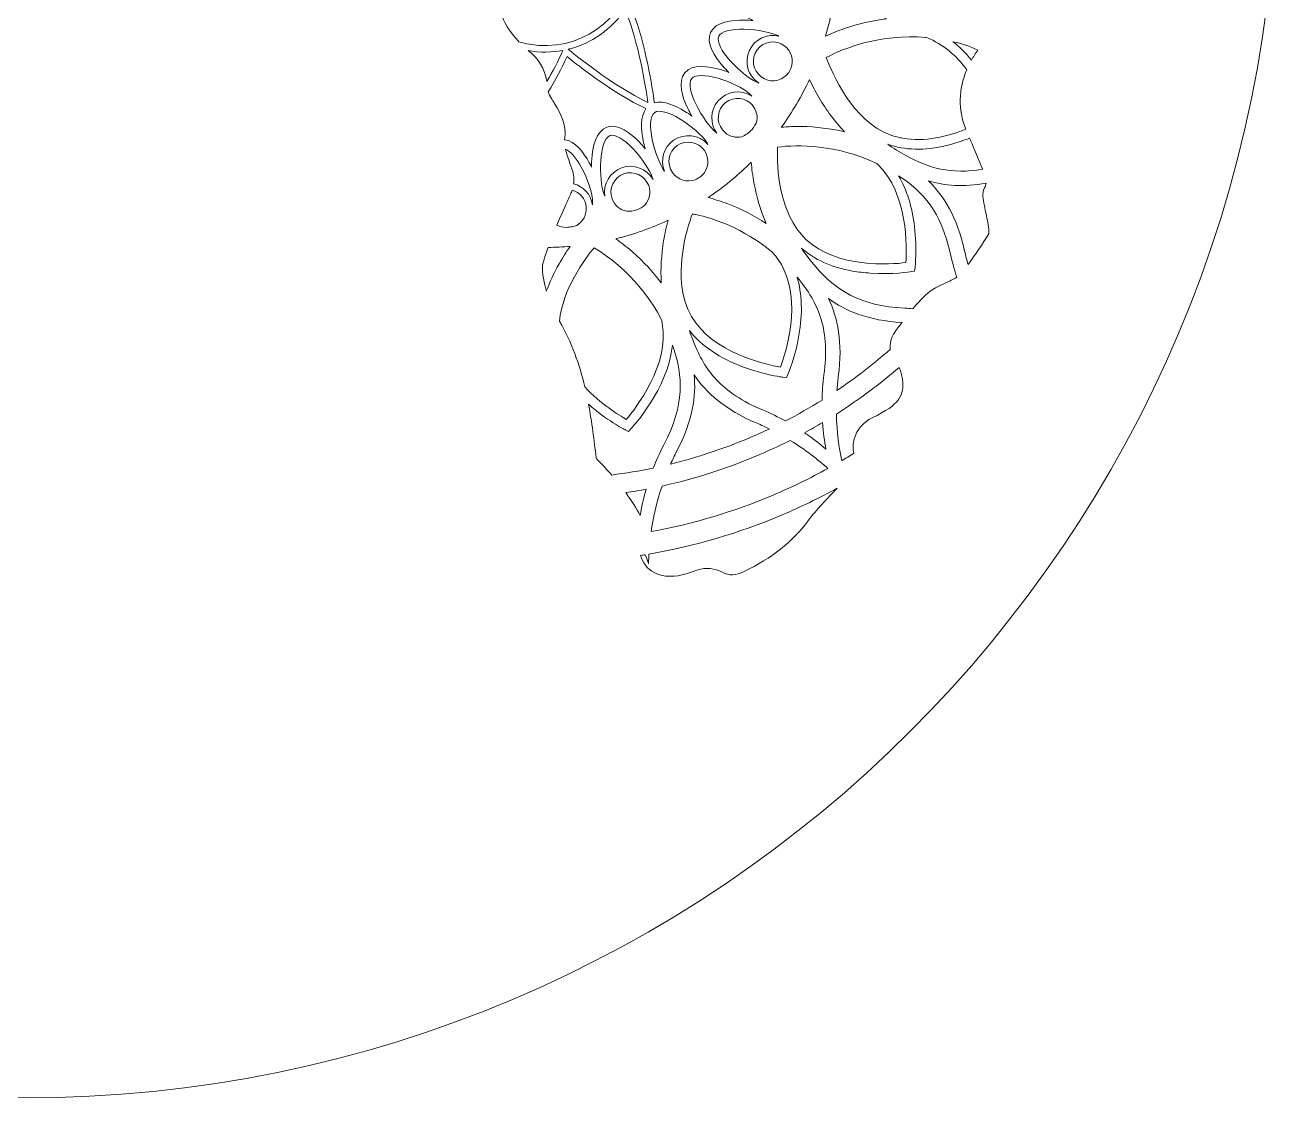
# Model space of a CAD drawing. Header units: millimetres. Extents: x -1844 to 2932, y -490 to 399.
# Drawn here: x 535.9 to 980.4, y -490.4 to -109.4 of the extents above; entities that cross this region are included whole.
import ezdxf

# ---------------------------------------------------------------- set-up
doc = ezdxf.new("R2010")
doc.units = ezdxf.units.MM
doc.header["$MEASUREMENT"] = 0
doc.layers.add('Layer 4', color=7, linetype='Continuous')

msp = doc.modelspace()

# ---------------------------------------------------------------- linework, layer by layer
at = {"layer": 'Layer 4', "lineweight": 0}
for points, knots in [([(535.91, 398.64), (290.42, 398.64), (91.41, 199.63), (91.41, -45.86), (91.41, -291.35), (290.42, -490.36), (535.91, -490.36), (781.4, -490.36), (980.41, -291.35), (980.41, -45.86), (980.41, 199.63), (781.4, 398.64), (535.91, 398.64)], [0, 0, 0, 0, 1, 1, 1, 2, 2, 2, 3, 3, 3, 4, 4, 4, 4]), ([(711.06, -115.11), (704.44, -108.12), (702.99, -101.92), (706.36, -95.02), (706.94, -93.83), (707.39, -92.52), (707.69, -91.12), (708.83, -85.98), (710.94, -76.42), (701.43, -71.15), (698.59, -69.58), (695.09, -69.33), (692.62, -69.4), (699.04, -57.73), (712.41, -50.87), (726.23, -53.34), (743.56, -56.44), (755.14, -73.07), (752.04, -90.4), (748.94, -107.74), (732.32, -119.32), (714.98, -116.22), (713.7, -115.99), (712.46, -115.68), (711.24, -115.31), (711.18, -115.24), (711.12, -115.18), (711.06, -115.11)], [0, 0, 0, 0, 1, 1, 1, 2, 2, 2, 3, 3, 3, 4, 4, 4, 5, 5, 5, 6, 6, 6, 7, 7, 7, 8, 8, 8, 9, 9, 9, 9]), ([(829.25, -98.95), (833.13, -102.14), (837.34, -104.9), (841.83, -107.21), (836.72, -107.81), (831.71, -108.96), (826.88, -110.63), (824.55, -111.44), (822.3, -112.35), (820.15, -113.36), (821.12, -109.95), (821.92, -106.48), (822.54, -103.01), (823.08, -100.02), (823.49, -96.98), (823.76, -93.94), (825.46, -95.68), (827.3, -97.35), (829.25, -98.95)], [0, 0, 0, 0, 1, 1, 1, 2, 2, 2, 3, 3, 3, 4, 4, 4, 5, 5, 5, 6, 6, 6, 6]), ([(791.76, -106.25), (792.58, -106.8), (793.45, -107.34), (794.34, -107.84), (793.32, -107.74), (792.31, -107.68), (791.33, -107.65), (786.84, -107.54), (781.12, -108.21), (779.34, -112), (777.56, -115.78), (780.71, -120.61), (783.66, -123.99), (784.31, -124.74), (785.01, -125.48), (785.74, -126.2), (784.79, -125.84), (783.83, -125.51), (782.89, -125.24), (778.58, -123.97), (772.88, -123.13), (770.18, -126.33), (767.49, -129.53), (769.27, -135), (771.25, -139.04), (771.68, -139.92), (772.17, -140.82), (772.69, -141.71), (771.86, -141.11), (771.02, -140.55), (770.18, -140.04), (766.94, -138.06), (762.67, -136.13), (759.35, -137.01), (758.62, -131.56), (756.29, -116.53), (751.72, -104.68), (756.68, -104.18), (772.52, -102.31), (784.54, -97.99), (785.28, -101.25), (788.71, -104.2), (791.76, -106.25)], [0, 0, 0, 0, 1, 1, 1, 2, 2, 2, 3, 3, 3, 4, 4, 4, 5, 5, 5, 6, 6, 6, 7, 7, 7, 8, 8, 8, 9, 9, 9, 10, 10, 10, 11, 11, 11, 12, 12, 12, 13, 13, 13, 14, 14, 14, 14]), ([(757.03, -136.9), (744.45, -130.91), (730.35, -119.3), (728.78, -117.99), (736.99, -115.96), (744.21, -110.93), (748.95, -103.92), (748.95, -103.92), (749.04, -104.12), (749.04, -104.12), (753.78, -115.65), (756.22, -131), (757.03, -136.9)], [0, 0, 0, 0, 1, 1, 1, 2, 2, 2, 3, 3, 3, 4, 4, 4, 4]), ([(796.42, -129.99), (796.12, -129.88), (795.81, -129.76), (795.51, -129.62), (790.41, -127.23), (780.4, -117.28), (782.24, -113.36), (783.02, -111.7), (786.47, -110.74), (791.25, -110.86), (796.13, -110.98), (800.97, -112.11), (803.23, -113.17), (803.36, -113.23), (803.48, -113.3), (803.6, -113.36), (799.44, -112.33), (794.98, -114.35), (793.09, -118.38), (791.12, -122.58), (792.62, -127.54), (796.42, -129.99)], [0, 0, 0, 0, 1, 1, 1, 2, 2, 2, 3, 3, 3, 4, 4, 4, 5, 5, 5, 6, 6, 6, 7, 7, 7, 7]), ([(798.48, -128.53), (795.03, -126.91), (793.54, -122.79), (795.16, -119.35), (796.78, -115.9), (800.9, -114.41), (804.34, -116.03), (807.29, -117.41), (808.8, -120.63), (808.16, -123.69), (808.02, -124.22), (807.84, -124.75), (807.6, -125.26), (807.44, -125.6), (807.26, -125.92), (807.06, -126.24), (805.17, -128.93), (801.56, -129.98), (798.48, -128.53)], [0, 0, 0, 0, 1, 1, 1, 2, 2, 2, 3, 3, 3, 4, 4, 4, 5, 5, 5, 6, 6, 6, 6]), ([(870.28, -125.28), (867.3, -132.27), (867.18, -139.34), (869.93, -146.4), (863.67, -148.87), (855.39, -151.02), (847.52, -149.61), (846.1, -149.35), (844.69, -148.98), (843.31, -148.48), (829.62, -143.45), (822.43, -126.48), (820.41, -120.92), (826.52, -117.69), (839.3, -112.44), (855.79, -113.8), (855.86, -113.82), (855.93, -113.84), (856, -113.87), (861.96, -116.05), (866.67, -120.5), (870.28, -125.28)], [0, 0, 0, 0, 1, 1, 1, 2, 2, 2, 3, 3, 3, 4, 4, 4, 5, 5, 5, 6, 6, 6, 7, 7, 7, 7]), ([(871.96, -121.86), (869.89, -119.32), (867.69, -117.12), (865.37, -115.31), (868.45, -116.02), (871.39, -116.96), (874.22, -118.28), (873.38, -119.47), (872.63, -120.66), (871.96, -121.86)], [0, 0, 0, 0, 1, 1, 1, 2, 2, 2, 3, 3, 3, 3]), ([(714.53, -118.45), (714.55, -118.46), (714.56, -118.46), (714.58, -118.46), (718.74, -119.21), (722.87, -119.16), (726.8, -118.43), (725.27, -122.08), (723.3, -125.84), (721.22, -129.42), (720.41, -124.89), (718.19, -121.29), (714.53, -118.45)], [0, 0, 0, 0, 1, 1, 1, 2, 2, 2, 3, 3, 3, 4, 4, 4, 4]), ([(737.1, -157.18), (737.04, -158.04), (737.01, -158.92), (737.01, -159.82), (736.75, -159.3), (736.5, -158.8), (736.23, -158.31), (734.26, -154.7), (731.2, -150.51), (727.49, -150.12), (727.49, -149.98), (727.51, -149.84), (727.52, -149.7), (728.17, -144.4), (726.06, -140.88), (724.03, -137.47), (723.8, -137.08), (723.56, -136.69), (723.34, -136.3), (723.17, -136.02), (723, -135.74), (722.83, -135.45), (722.37, -134.71), (721.83, -133.82), (721.64, -133.16), (724.08, -129.16), (726.47, -124.84), (728.35, -120.6), (732.22, -123.76), (744.76, -133.65), (756.33, -139.09), (754.3, -141.89), (754.63, -146.61), (755.37, -150.35), (755.56, -151.32), (755.79, -152.32), (756.07, -153.31), (755.42, -152.52), (754.75, -151.76), (754.07, -151.04), (750.98, -147.79), (746.46, -144.22), (742.52, -145.64), (738.59, -147.06), (737.4, -152.7), (737.1, -157.18)], [0, 0, 0, 0, 1, 1, 1, 2, 2, 2, 3, 3, 3, 4, 4, 4, 5, 5, 5, 6, 6, 6, 7, 7, 7, 8, 8, 8, 9, 9, 9, 10, 10, 10, 11, 11, 11, 12, 12, 12, 13, 13, 13, 14, 14, 14, 15, 15, 15, 15]), ([(772.63, -128.4), (773.81, -127), (777.4, -126.97), (781.98, -128.31), (786.66, -129.69), (791.05, -132.04), (792.96, -133.65), (793.32, -133.96), (793.65, -134.29), (793.96, -134.64), (790.13, -132.13), (784.93, -132.82), (781.91, -136.4), (779.11, -139.72), (779.08, -144.45), (781.55, -147.79), (781.45, -147.71), (781.34, -147.63), (781.24, -147.54), (776.93, -143.91), (769.84, -131.71), (772.63, -128.4)], [0, 0, 0, 0, 1, 1, 1, 2, 2, 2, 3, 3, 3, 4, 4, 4, 5, 5, 5, 6, 6, 6, 7, 7, 7, 7]), ([(814.43, -128.72), (815.43, -130.91), (816.57, -133.1), (817.85, -135.26), (820.4, -139.58), (823.42, -143.62), (826.85, -147.32), (821.84, -146.14), (816.74, -145.5), (811.63, -145.42), (809.18, -145.38), (806.78, -145.47), (804.43, -145.68), (808.3, -140.36), (811.65, -134.68), (814.43, -128.72)], [0, 0, 0, 0, 1, 1, 1, 2, 2, 2, 3, 3, 3, 4, 4, 4, 5, 5, 5, 5]), ([(795.75, -143.37), (795.4, -144.47), (794.83, -145.52), (794.04, -146.45), (793.03, -147.66), (791.76, -148.53), (790.38, -149.07), (788.36, -149.5), (786.18, -149.03), (784.48, -147.6), (781.57, -145.15), (781.2, -140.78), (783.65, -137.87), (786.11, -134.96), (790.47, -134.59), (793.38, -137.05), (795.29, -138.65), (796.1, -141.07), (795.75, -143.37)], [0, 0, 0, 0, 1, 1, 1, 2, 2, 2, 3, 3, 3, 4, 4, 4, 5, 5, 5, 6, 6, 6, 6]), ([(762.93, -161.31), (762.9, -161.25), (762.85, -161.21), (762.82, -161.16), (759.59, -156.53), (755.9, -142.91), (759.46, -140.44), (760.96, -139.39), (764.43, -140.29), (768.51, -142.77), (772.67, -145.32), (776.3, -148.72), (777.73, -150.77), (777.96, -151.1), (778.15, -151.44), (778.33, -151.78), (775.29, -148.33), (770.06, -147.62), (766.19, -150.31), (762.6, -152.81), (761.36, -157.42), (762.93, -161.31)], [0, 0, 0, 0, 1, 1, 1, 2, 2, 2, 3, 3, 3, 4, 4, 4, 5, 5, 5, 6, 6, 6, 7, 7, 7, 7]), ([(741.76, -170.18), (741.66, -169.97), (741.58, -169.76), (741.5, -169.54), (739.58, -164.23), (739.54, -150.13), (743.61, -148.65), (745.34, -148.03), (748.45, -149.8), (751.75, -153.26), (755.12, -156.79), (757.74, -161.02), (758.59, -163.37), (758.7, -163.68), (758.79, -163.99), (758.87, -164.3), (756.72, -160.42), (752.01, -158.56), (747.71, -160.11), (743.51, -161.63), (741.09, -165.92), (741.76, -170.18)], [0, 0, 0, 0, 1, 1, 1, 2, 2, 2, 3, 3, 3, 4, 4, 4, 5, 5, 5, 6, 6, 6, 7, 7, 7, 7]), ([(767.49, -152.19), (770.62, -150.01), (774.93, -150.78), (777.1, -153.91), (779.09, -156.75), (778.62, -160.57), (776.16, -162.88), (775.94, -163.07), (775.71, -163.25), (775.46, -163.42), (774.95, -163.78), (774.41, -164.07), (773.86, -164.31), (770.98, -165.39), (767.61, -164.44), (765.77, -161.8), (763.6, -158.67), (764.37, -154.36), (767.49, -152.19)], [0, 0, 0, 0, 1, 1, 1, 2, 2, 2, 3, 3, 3, 4, 4, 4, 5, 5, 5, 6, 6, 6, 6]), ([(842.2, -151.71), (843.69, -152.25), (845.25, -152.67), (846.88, -152.96), (853.41, -154.13), (860.97, -153.27), (869.04, -150.41), (869.81, -150.14), (870.55, -149.85), (871.28, -149.57), (871.87, -150.95), (872.45, -152.33), (873.01, -153.69), (873.95, -155.94), (874.92, -158.27), (875.94, -160.55), (864.58, -162.58), (856.61, -160.1), (848.63, -155.73), (848.63, -155.73), (848.63, -155.73), (848.63, -155.73), (846.33, -154.47), (844.19, -153.12), (842.2, -151.71)], [0, 0, 0, 0, 1, 1, 1, 2, 2, 2, 3, 3, 3, 4, 4, 4, 5, 5, 5, 6, 6, 6, 7, 7, 7, 8, 8, 8, 8]), ([(730.68, -165.75), (730.9, -164.11), (730.72, -162.52), (730.16, -160.81), (729.92, -160.07), (729.65, -159.31), (729.39, -158.57), (728.8, -156.87), (728.19, -155.13), (727.82, -153.48), (729.5, -154.12), (731.55, -156.42), (733.42, -159.85), (735.75, -164.13), (737.19, -168.89), (737.4, -171.38), (737.45, -172.01), (737.44, -172.63), (737.36, -173.24), (736.81, -169.57), (734.11, -166.69), (730.68, -165.75)], [0, 0, 0, 0, 1, 1, 1, 2, 2, 2, 3, 3, 3, 4, 4, 4, 5, 5, 5, 6, 6, 6, 7, 7, 7, 7]), ([(803.05, -152.74), (810.3, -151.88), (823.81, -151.69), (838.37, -158.6), (838.45, -158.67), (838.52, -158.73), (838.59, -158.79), (849.53, -169.19), (848.99, -188.57), (848.63, -193.76), (843.46, -194.39), (824.13, -195.91), (813.19, -185.51), (803.46, -176.25), (802.82, -159.89), (803.05, -152.74)], [0, 0, 0, 0, 1, 1, 1, 2, 2, 2, 3, 3, 3, 4, 4, 4, 5, 5, 5, 5]), ([(779.79, -169.75), (784.77, -166.29), (789.45, -162.39), (793.74, -158.12), (793.93, -160.54), (794.26, -163), (794.72, -165.47), (795.64, -170.4), (797.09, -175.23), (799.05, -179.89), (794.75, -177.06), (790.18, -174.72), (785.4, -172.9), (783.09, -172.02), (780.78, -171.27), (778.48, -170.66), (778.92, -170.36), (779.36, -170.06), (779.79, -169.75)], [0, 0, 0, 0, 1, 1, 1, 2, 2, 2, 3, 3, 3, 4, 4, 4, 5, 5, 5, 6, 6, 6, 6]), ([(748.49, -162.26), (752.07, -160.96), (756.03, -162.82), (757.33, -166.41), (758.2, -168.83), (757.63, -171.43), (756.06, -173.26), (755.22, -174), (754.24, -174.6), (753.13, -175), (751.94, -175.43), (750.71, -175.59), (749.52, -175.52), (747.21, -175.07), (745.19, -173.46), (744.34, -171.1), (743.04, -167.52), (744.91, -163.55), (748.49, -162.26)], [0, 0, 0, 0, 1, 1, 1, 2, 2, 2, 3, 3, 3, 4, 4, 4, 5, 5, 5, 6, 6, 6, 6]), ([(864.78, -200.02), (864.23, -200.29), (863.66, -200.54), (863.09, -200.8), (860.47, -201.99), (857.76, -203.22), (855.61, -205.29), (854.03, -206.81), (852.56, -208.45), (851.16, -210.13), (850.23, -210.05), (849.29, -209.99), (848.33, -209.94), (832.05, -209.14), (823.89, -203.49), (816.64, -195.24), (814.73, -193.06), (813.04, -190.84), (811.54, -188.63), (816.09, -192.65), (822.28, -195.41), (829.72, -196.74), (831.74, -197.1), (833.84, -197.36), (836.03, -197.5), (844.02, -198.05), (850.24, -197), (850.5, -196.96), (850.5, -196.96), (851.76, -196.74), (851.76, -196.74), (851.76, -196.74), (851.91, -195.47), (851.91, -195.47), (851.94, -195.21), (852.67, -188.94), (851.73, -181), (850.89, -173.95), (848.97, -167.83), (846.09, -162.91), (854.72, -168.51), (861.15, -175.66), (864.51, -190.76), (865.15, -193.66), (865.92, -196.39), (866.76, -198.96), (866.12, -199.34), (865.46, -199.7), (864.78, -200.02)], [0, 0, 0, 0, 1, 1, 1, 2, 2, 2, 3, 3, 3, 4, 4, 4, 5, 5, 5, 6, 6, 6, 7, 7, 7, 8, 8, 8, 9, 9, 9, 10, 10, 10, 11, 11, 11, 12, 12, 12, 13, 13, 13, 14, 14, 14, 15, 15, 15, 16, 16, 16, 16]), ([(731.79, -180.55), (731.26, -180.77), (730.7, -180.95), (730.11, -181.06), (729.45, -181.13), (728.79, -181.18), (728.12, -181.23), (726.92, -181.21), (725.77, -180.93), (724.72, -180.47), (725.7, -178.19), (726.71, -175.93), (727.71, -173.69), (728.34, -172.3), (728.96, -170.91), (729.57, -169.52), (729.81, -168.99), (730, -168.48), (730.16, -167.98), (732.85, -168.75), (734.91, -171.1), (735.16, -174.03), (735.4, -176.76), (734, -179.24), (731.79, -180.55)], [0, 0, 0, 0, 1, 1, 1, 2, 2, 2, 3, 3, 3, 4, 4, 4, 5, 5, 5, 6, 6, 6, 7, 7, 7, 8, 8, 8, 8]), ([(878.14, -183.48), (875.8, -187.21), (873.33, -190.85), (870.73, -194.41), (870.29, -192.86), (869.88, -191.28), (869.52, -189.65), (866.84, -177.57), (862.16, -170.07), (856.74, -164.77), (862.39, -166.42), (868.98, -167.03), (877.18, -165.53), (877.08, -166.1), (876.88, -166.66), (876.57, -167.25), (875.57, -169.14), (876.07, -171.38), (876.47, -173.18), (876.56, -173.57), (876.64, -173.95), (876.7, -174.29), (876.88, -175.24), (877.08, -176.18), (877.27, -177.08), (877.76, -179.34), (878.2, -181.43), (878.14, -183.48)], [0, 0, 0, 0, 1, 1, 1, 2, 2, 2, 3, 3, 3, 4, 4, 4, 5, 5, 5, 6, 6, 6, 7, 7, 7, 8, 8, 8, 9, 9, 9, 9]), ([(772.86, -176.45), (773.24, -176.51), (773.7, -176.6), (774.22, -176.7), (780.21, -178.04), (790.81, -181.45), (801.08, -189.9), (802.36, -191.29), (803.5, -192.81), (804.46, -194.47), (811.97, -207.56), (805.92, -225.98), (804.09, -230.85), (798.95, -229.98), (780, -225.91), (772.49, -212.83), (764.98, -199.74), (771.03, -181.32), (772.86, -176.45)], [0, 0, 0, 0, 1, 1, 1, 2, 2, 2, 3, 3, 3, 4, 4, 4, 5, 5, 5, 6, 6, 6, 6]), ([(761.79, -200.98), (758.71, -196.85), (755.22, -193.09), (751.35, -189.74), (749.5, -188.14), (747.6, -186.66), (745.67, -185.31), (752.04, -183.71), (758.26, -181.51), (764.24, -178.71), (763.59, -181.05), (763.06, -183.47), (762.65, -185.95), (761.83, -190.9), (761.54, -195.94), (761.79, -200.98)], [0, 0, 0, 0, 1, 1, 1, 2, 2, 2, 3, 3, 3, 4, 4, 4, 5, 5, 5, 5]), ([(720.99, -203.92), (720.92, -203.61), (720.84, -203.3), (720.77, -203), (719.97, -199.7), (719.15, -196.3), (719.86, -193.76), (720.37, -191.95), (720.96, -190.14), (721.6, -188.35), (724.23, -188.33), (726.85, -188.21), (729.47, -187.99), (728.07, -189.96), (726.74, -192.05), (725.51, -194.23), (723.76, -197.34), (722.25, -200.58), (720.99, -203.92)], [0, 0, 0, 0, 1, 1, 1, 2, 2, 2, 3, 3, 3, 4, 4, 4, 5, 5, 5, 6, 6, 6, 6]), ([(734.67, -237.92), (732.79, -229.98), (730.03, -222.04), (725.66, -214.52), (726.82, -203.12), (734.52, -192.62), (737.92, -188.49), (743.03, -191.5), (754.25, -199.38), (761.9, -214.02), (762, -214.47), (762.09, -214.91), (762.17, -215.37), (764.76, -230.24), (752.77, -245.48), (749.38, -249.42), (746.79, -247.95), (740.25, -243.91), (734.67, -237.92)], [0, 0, 0, 0, 1, 1, 1, 2, 2, 2, 3, 3, 3, 4, 4, 4, 5, 5, 5, 6, 6, 6, 6]), ([(819.58, -233.58), (819.17, -236.73), (818.95, -239.73), (818.88, -242.59), (814.65, -245.22), (810.32, -247.68), (805.88, -249.98), (803.4, -248.61), (800.72, -247.29), (797.82, -246.08), (790.7, -243.08), (785.29, -239.53), (781.28, -235.22), (777.9, -231.58), (775.37, -227.33), (773.07, -221.43), (772.61, -220.24), (772.19, -219.06), (771.81, -217.9), (776.06, -223.29), (782.59, -227.72), (790.95, -230.84), (795.97, -232.72), (800.43, -233.68), (802.91, -234.13), (804.14, -234.35), (804.89, -234.44), (804.97, -234.45), (804.97, -234.45), (806.24, -234.6), (806.24, -234.6), (806.24, -234.6), (806.75, -233.43), (806.75, -233.43), (806.85, -233.19), (809.34, -227.39), (810.7, -219.5), (812.04, -211.78), (811.79, -204.76), (810, -198.84), (810.26, -199.15), (810.52, -199.46), (810.77, -199.78), (814.71, -204.75), (817.11, -209.08), (818.54, -213.82), (820.25, -219.47), (820.59, -225.93), (819.58, -233.58)], [0, 0, 0, 0, 1, 1, 1, 2, 2, 2, 3, 3, 3, 4, 4, 4, 5, 5, 5, 6, 6, 6, 7, 7, 7, 8, 8, 8, 9, 9, 9, 10, 10, 10, 11, 11, 11, 12, 12, 12, 13, 13, 13, 14, 14, 14, 15, 15, 15, 16, 16, 16, 16]), ([(843.11, -224.56), (837.09, -229.84), (830.78, -234.72), (824.17, -239.16), (824.29, -237.55), (824.45, -235.91), (824.67, -234.25), (826.28, -221.99), (824.45, -213.34), (821.17, -206.51), (827.2, -210.94), (835.22, -214.31), (847.29, -215.02), (847.14, -215.21), (846.99, -215.41), (846.85, -215.6), (846.39, -216.19), (845.94, -216.78), (845.48, -217.37), (844.65, -218.44), (842.61, -221.08), (843.11, -224.56)], [0, 0, 0, 0, 1, 1, 1, 2, 2, 2, 3, 3, 3, 4, 4, 4, 5, 5, 5, 6, 6, 6, 7, 7, 7, 7]), ([(738.76, -263.48), (738.73, -263.25), (738.71, -263.05), (738.69, -262.93), (737.96, -256.85), (737.18, -250.47), (735.97, -244.02), (742.29, -249.66), (748.5, -252.86), (748.99, -253.11), (748.99, -253.11), (750.13, -253.68), (750.13, -253.68), (750.13, -253.68), (751, -252.76), (751, -252.76), (751.62, -252.1), (764.13, -238.69), (765.78, -223.06), (765.85, -223.27), (765.93, -223.47), (766, -223.69), (769.47, -234.1), (770.24, -244), (762.72, -258.46), (761.25, -261.28), (760.02, -264.03), (758.98, -266.69), (754.1, -267.71), (749.18, -268.54), (744.23, -269.17), (742.57, -267.28), (740.76, -265.37), (738.76, -263.48)], [0, 0, 0, 0, 1, 1, 1, 2, 2, 2, 3, 3, 3, 4, 4, 4, 5, 5, 5, 6, 6, 6, 7, 7, 7, 8, 8, 8, 9, 9, 9, 10, 10, 10, 11, 11, 11, 11]), ([(836.66, -248.87), (833.61, -250.33), (831.24, -253.1), (830.33, -256.28), (829.83, -258.03), (829.79, -259.79), (830.19, -261.46), (828.76, -262.35), (827.32, -263.22), (825.86, -264.08), (824.94, -259.58), (824.12, -253.92), (823.97, -247.53), (831.77, -242.57), (839.2, -237.04), (846.24, -230.97), (846.84, -232.28), (847.27, -233.74), (847.42, -235.12), (848.05, -240.88), (846.69, -244.06), (836.66, -248.87)], [0, 0, 0, 0, 1, 1, 1, 2, 2, 2, 3, 3, 3, 4, 4, 4, 5, 5, 5, 6, 6, 6, 7, 7, 7, 7]), ([(773.47, -233.56), (777.72, -239.92), (784.28, -245.95), (795.83, -250.81), (797.33, -251.44), (798.78, -252.11), (800.19, -252.79), (797.8, -253.92), (795.39, -255.01), (792.95, -256.04), (783.88, -259.87), (774.59, -262.96), (765.12, -265.29), (765.78, -263.81), (766.49, -262.32), (767.27, -260.83), (772.98, -249.85), (774.22, -241.1), (773.47, -233.56)], [0, 0, 0, 0, 1, 1, 1, 2, 2, 2, 3, 3, 3, 4, 4, 4, 5, 5, 5, 6, 6, 6, 6]), ([(812.71, -254.17), (814.85, -253), (816.97, -251.8), (819.06, -250.55), (819.3, -254.04), (819.74, -257.21), (820.27, -259.99), (818.13, -258.13), (815.61, -256.14), (812.71, -254.17)], [0, 0, 0, 0, 1, 1, 1, 2, 2, 2, 3, 3, 3, 3]), ([(795.64, -262.39), (799.69, -260.68), (803.67, -258.83), (807.57, -256.86), (813.04, -260.22), (817.53, -263.78), (820.96, -266.86), (814.67, -270.33), (808.18, -273.49), (801.51, -276.31), (787.51, -282.23), (773.03, -286.55), (758.19, -289.26), (758.86, -284.72), (760.03, -279.13), (762.07, -273.08), (773.53, -270.57), (784.74, -267.01), (795.64, -262.39)], [0, 0, 0, 0, 1, 1, 1, 2, 2, 2, 3, 3, 3, 4, 4, 4, 5, 5, 5, 6, 6, 6, 6]), ([(749.22, -275.44), (751.63, -275.09), (754.03, -274.68), (756.42, -274.23), (755.46, -277.59), (754.79, -280.72), (754.34, -283.52), (752.96, -281.03), (751.27, -278.3), (749.22, -275.44)], [0, 0, 0, 0, 1, 1, 1, 2, 2, 2, 3, 3, 3, 3]), ([(813.83, -285.56), (808.25, -292.96), (801.08, -298.64), (791.25, -303.45), (788.16, -304.97), (785.97, -305.02), (783.46, -303.65), (780.96, -302.29), (777.34, -301.96), (774.84, -302.86), (771.08, -304.21), (767.52, -305.5), (763.36, -305.06), (760.4, -304.75), (757.84, -303.38), (756.16, -301.21), (755.37, -300.18), (754.8, -298.99), (754.47, -297.72), (755.01, -297.63), (755.55, -297.55), (756.09, -297.46), (756.94, -299.49), (757.32, -300.68), (757.32, -300.68), (757.32, -300.68), (757.28, -299.43), (757.39, -297.24), (773.54, -294.47), (789.3, -289.85), (804.52, -283.41), (811.29, -280.55), (817.87, -277.36), (824.27, -273.85), (820.66, -277.54), (817, -281.37), (813.83, -285.56)], [0, 0, 0, 0, 1, 1, 1, 2, 2, 2, 3, 3, 3, 4, 4, 4, 5, 5, 5, 6, 6, 6, 7, 7, 7, 8, 8, 8, 9, 9, 9, 10, 10, 10, 11, 11, 11, 12, 12, 12, 12])]:
    msp.add_open_spline(points, degree=3, knots=knots, dxfattribs=at)

doc.saveas('drawing.dxf')
